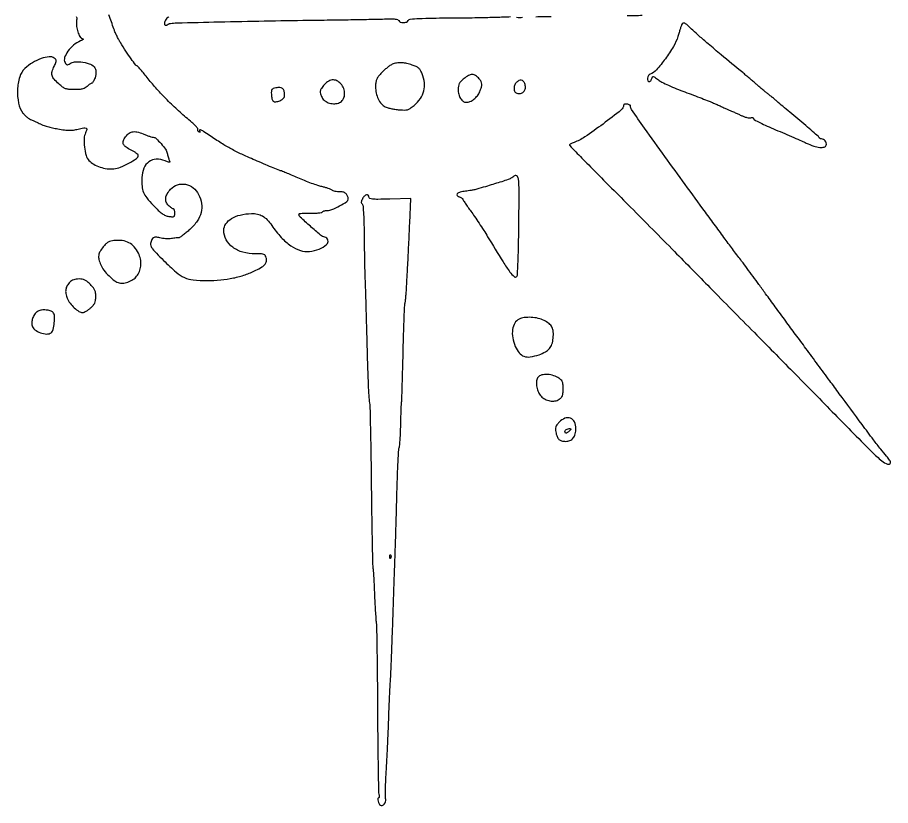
# Model space of a CAD drawing. Extents: x 264 to 912, y 43 to 1110.
# Drawn here: x 363 to 912, y 43 to 538 of the extents above; entities that cross this region are included whole.
import ezdxf

# ---------------------------------------------------------------- set-up
doc = ezdxf.new("R2010")
doc.units = 0

msp = doc.modelspace()

# ---------------------------------------------------------------- linework, layer by layer
for points in [[(400.058119, 538.90673, -0.167614), (400.346689, 538.011795, -0.010762), (400.23051, 535.230096, 0.058331), (400.410562, 531.852931, 0.05106), (401.360235, 528.4457, 0.055211), (402.756193, 525.791367, 0.231529), (404.27568, 524.918781, -0.357771), (404.442826, 524.762003, -0.251875), (404.346723, 524.509179, -0.05648), (403.759499, 524.106386, -0.017668), (402.79827, 523.638443, 0.069111), (398.426869, 520.923812, 0.063745), (394.82305, 517.053515, 0.073186), (392.757727, 513.050607, 0.208343), (393.004833, 509.990969, 0.034387), (393.6871, 508.903083, 0.196829), (394.255049, 508.552352, 0.164658), (394.968405, 508.668835, 0.022567), (396.285184, 509.446339, -0.065191), (397.530342, 510.045217, -0.044757), (399.058708, 510.400903, -0.038401), (400.863055, 510.513705, -0.025211), (402.941661, 510.378949, -0.047648), (408.162867, 509.264048, -0.134036), (411.275836, 507.259584, -0.175782), (412.457947, 504.335884, -0.096092), (411.851927, 500.467056, -0.019075), (411.313515, 499.138833, -0.027837), (410.73176, 498.018448, -0.026747), (410.179989, 497.190905, -0.236584), (409.799112, 497, 0.133893), (409.371776, 496.883477, 0.022002), (408.647239, 496.4125, 0.022849), (407.824311, 495.765755, 0.018407), (407, 495, -0.069739), (405.706255, 494.024336, -0.065551), (404.167107, 493.416747, -0.04591), (402.083892, 493.094849, -0.015389), (399.002881, 493, -0.016921), (395.454061, 493.120136, -0.068568), (393.340717, 493.558665, -0.075359), (391.525323, 494.531544, -0.023084), (389.115748, 496.514393, -0.030386), (386.159047, 499.531233, -0.114012), (384.925074, 501.858489, -0.13217), (384.930736, 504.294754, -0.046928), (386.165009, 507.584583, 0.009449), (387.302133, 510.039258, 0.098517), (387.541783, 511.118458, 0.187711), (387.255699, 511.904659, 0.05315), (386.280445, 512.803247, 0.191253), (383.097065, 513.65134, 0.055446), (378.05288, 512.47903, 0.050738), (372.562818, 509.890913, 0.053748), (367.821229, 506.291547, 0.132303), (364.528534, 500.933341, 0.061164), (363.168653, 492.805217, 0.060515), (363.817273, 484.429799, 0.113846), (366.599346, 478.280863, 0.031444), (367.788373, 476.909959, 0.026129), (369.212556, 475.606379, 0.026918), (370.647822, 474.548555, 0.062097), (371.848266, 473.957848, -0.015543), (373.07833, 473.488751, -0.007811), (374.602303, 472.824501, -0.007748), (376.158078, 472.08797, -0.011379), (377.5, 471.388652, 0.045731), (379.16772, 470.660299, 0.01204), (381.956539, 469.808937, 0.012121), (385.191541, 468.989891, 0.012166), (388.45843, 468.3297, 0.010534), (392.757641, 467.662328, 0.029626), (395.791977, 467.438289, 0.037688), (398.390583, 467.596669, 0.028678), (401.190613, 468.145491, -0.016106), (404.751367, 468.936821, -0.157076), (406.262472, 468.74674, -0.358843), (406.696021, 467.837639, -0.061912), (405.957378, 465.920359, 0.115173), (405.002859, 462.361765, 0.037887), (405.237442, 456.911404, 0.037716), (406.285502, 451.581105, 0.121758), (408.041047, 448.456308, 0.073841), (411.037227, 446.086508, 0.049703), (415.02259, 444.295019, 0.048192), (419.441539, 443.275166, 0.056636), (423.736018, 443.200613, 0.072498), (427.935649, 444.230717, 0.030341), (433.203934, 446.749273, 0.024323), (437.919539, 449.674556, 0.24245), (438.982033, 451.660794, 0.211182), (438.739166, 452.233996, 0.027524), (437.699095, 453.107806, 0.028174), (436.277445, 454.054292, 0.020054), (434.589356, 454.956743, -0.034257), (431.365551, 456.799694, -0.12551), (429.803594, 458.533622, -0.179962), (429.561519, 460.422823, -0.088069), (430.530205, 462.686442, -0.069242), (432.739388, 465.213911, -0.126869), (435.173145, 466.425301, -0.108683), (438.157805, 466.40422, -0.042598), (442.102144, 465.146295, 0.007351), (444.164974, 464.324373, 0.009369), (446.091452, 463.630474, 0.00762), (447.717526, 463.106467, 0.074262), (448.430405, 463, -0.193412), (450.211543, 462.284238, -0.020963), (453.339276, 459.024038, -0.024688), (456.182213, 455.46042, -0.107735), (457.249744, 453, 0.012888), (457.49408, 451.909923, 0.009136), (457.821851, 450.699979, 0.00923), (458.177569, 449.555235, 0.019249), (458.504955, 448.680779, -0.03719), (458.847276, 447.655976, -0.43566), (458.642791, 447.33953, -0.133939), (457.998738, 447.398248, -0.005907), (455.883552, 448.21628, 0.100928), (450.339676, 449.223167, 0.15233), (445.721764, 447.673094, 0.142959), (442.608866, 443.667287, 0.085148), (441.35971, 437.711386, 0.02708), (441.456159, 432.135446, 0.078354), (442.325649, 428.385307, 0.073084), (444.34492, 424.939971, 0.021451), (448.393859, 420.313563, 0.011741), (451.630358, 417.076477, 0.036331), (454.014079, 415.111593, 0.052873), (456.089875, 413.947478, 0.062618), (458.25, 413.325439, 0.013656), (460.550603, 413.029352, 0.151053), (461.449443, 413.210762, 0.234947), (461.885641, 413.834491, 0.037207), (462, 415.369158, 0.029216), (461.941052, 416.377119, 0.045618), (461.76164, 417.22719, 0.057425), (461.500924, 417.820703, 0.266603), (461.188561, 418, -0.132211), (460.743785, 418.119701, -0.019157), (459.943571, 418.625982, -0.02059), (459.025008, 419.315029, -0.016317), (458.089762, 420.131001, -0.113961), (456.628384, 422.295634, -0.123629), (456.322292, 424.815544, -0.100394), (457.258012, 427.590307, -0.055568), (459.391181, 430.477084, -0.127769), (463.645627, 433.199408, -0.126752), (468.70072, 433.517825, -0.120329), (473.480605, 431.332837, -0.108114), (476.941086, 427.11548, -0.077872), (478.8308, 421.341882, -0.102222), (478.59375, 415.813845, -0.092528), (476.117415, 410.430276, -0.053721), (471.393601, 405.076752, -0.009396), (469.180583, 403.129221, -0.013156), (467.127026, 401.480202, -0.009469), (465.371635, 400.196762, -0.14605), (464.669413, 399.962232, 0.018002), (464.000973, 399.916516, 0.003276), (462.766673, 399.779144, 0.003523), (461.323382, 399.598612, 0.00319), (459.834154, 399.391992, -0.031989), (458.173576, 399.25838, -0.019496), (456.20558, 399.302973, -0.019507), (454.250264, 399.500445, -0.032446), (452.629345, 399.836675, 0.043286), (450.148475, 400.29551, 0.160103), (448.615079, 399.950766, 0.157775), (447.571873, 398.759346, 0.041695), (446.75851, 396.328233, 0.169973), (446.904481, 394.831398, 0.054499), (448.075162, 392.890888, 0.029716), (450.43767, 390.148589, 0.006395), (454.864078, 385.703917, 0.0145), (462.886964, 378.294461, 0.070713), (468.061752, 374.937427, 0.083778), (473.550539, 373.435337, 0.024995), (482.253574, 373, 0.023702), (490.841064, 373.407309, 0.028173), (498.862912, 374.628899, 0.029933), (506.241966, 376.649697, 0.035483), (512.904004, 379.451355, 0.020798), (516.691104, 381.572752, 0.081131), (518.71273, 383.324895, 0.133035), (519.544504, 385.137282, 0.103277), (519.457194, 387.314532, 0.074268), (518.871565, 388.722506, 0.171862), (517.999063, 389.439632, 0.080184), (516.415196, 389.740204, 0.008533), (512.652944, 389.779524, -0.067989), (504.792818, 390.800377, -0.094048), (498.412936, 393.901657, -0.109694), (494.280245, 398.687748, -0.124069), (492.8, 404.561333, -0.151223), (494.056644, 408.62124, -0.105903), (497.552897, 411.940474, -0.080195), (503.065415, 414.195882, -0.047663), (510.11513, 415.139501, -0.061039), (513.886588, 414.821498, -0.081609), (517.084811, 413.585061, -0.072052), (519.998931, 411.249584, -0.037099), (522.934799, 407.5979, 0.034582), (528.851939, 400.161787, 0.056458), (534.921416, 394.873429, 0.069774), (540.914478, 391.869655, 0.109821), (546.615119, 391.260086, 0.063417), (552.763977, 392.757674, 0.096746), (557.407996, 395.65928, 0.266127), (558.25115, 398.392238, 0.294589), (556.301813, 400.308637, -0.12253), (553.563076, 401.624011, -0.008978), (547.18146, 407.104221, -0.00661), (540.825934, 412.915882, -0.207099), (540, 414.824417, -0.379657), (540.259657, 415.117088, -0.010976), (542.050024, 415.292123, -0.016931), (544.302979, 415.386, -0.010181), (546.978804, 415.352346, 0.012799), (549.694842, 415.332406, 0.018814), (552.078022, 415.465715, 0.014469), (553.993872, 415.701467, 0.219907), (554.537821, 416.061196, -0.143868), (554.941673, 416.423664, -0.040909), (555.738073, 416.726983, -0.037572), (556.736371, 416.936655, -0.032117), (557.809017, 417.009384, 0.101838), (560.740396, 417.623353, 0.020743), (565.539188, 419.946868, 0.014941), (570.180334, 422.61826, 0.260312), (571, 424.08597, 0.096179), (570.605949, 426.115553, 0.118509), (569.489482, 427.68124, 0.113459), (567.739959, 428.613232, 0.082881), (565.541182, 428.829712, -0.032925), (564.153979, 428.827743, -0.031878), (562.76319, 429.006941, -0.033531), (561.56287, 429.324852, -0.091952), (560.800429, 429.750666, 0.072246), (559.96123, 430.263434, 0.015503), (558.368905, 430.88698, 0.015888), (556.461958, 431.498803, 0.014558), (554.463889, 432.008093, -0.025454), (551.890682, 432.724014, -0.007225), (547.96904, 434.096721, -0.007258), (543.578909, 435.777656, -0.007622), (539.310896, 437.55919, 0.002205), (535.3545, 439.261204, 0.003394), (531.914791, 440.695512, 0.001141), (528.934159, 441.906772, 0.096223), (528.454208, 442, -0.097509), (527.96299, 442.096716, -0.000625), (523.833481, 443.794447, -0.002489), (519.118768, 445.767184, -0.001582), (513.648096, 448.108757, -0.006204), (504.201811, 452.327216, -0.015333), (497.414995, 455.715743, -0.016842), (491.230056, 459.318172, -0.009054), (483.841052, 464.150809, 0.00567), (480.00075, 466.699753, 0.041851), (478.063147, 467.735683, 0.407022), (477.55318, 467.540366, 0.251489), (477.595492, 466.845492, -0.028948), (477.845132, 466.383813, -0.323892), (477.808164, 466.19018, -0.309012), (477.608429, 466.158708, -0.02762), (477.138197, 466.41459, -0.070003), (476.729635, 466.754099, -0.085846), (476.463727, 467.172262, -0.100125), (476.378643, 467.601831, -0.138253), (476.486262, 467.977771, 0.315817), (476.455579, 468.504077, 0.017022), (475.315912, 469.845986, 0.02152), (473.741339, 471.433976, 0.013489), (471.773443, 473.158673, -0.012146), (464.386772, 479.597498, -0.011601), (457.205044, 486.48434, -0.012047), (450.683428, 493.358843, -0.017532), (445.301216, 499.75, 0.004795), (442.772977, 502.912254, 0.00752), (440.533103, 505.576563, 0.002831), (438.576277, 507.8087, 0.214545), (438.150972, 508, -0.238965), (437.404318, 508.378461, -0.003763), (434.528205, 512.36481, -0.009206), (431.2989, 517.094541, -0.006319), (427.803945, 522.571045, -0.016229), (426.665079, 524.546704, -0.010504), (425.47111, 526.900343, -0.010562), (424.400369, 529.251585, -0.019607), (423.64833, 531.207909, 0.004708), (422.148991, 535.48443, 0.003909), (420.475387, 540.006818, 0.004012)], [(458.184174, 538.731055, -0.079959), (457.674589, 538.29969, 0.098499), (456.561779, 537.285131, 0.069552), (455.75389, 535.79322, 0.080884), (455.471045, 534.368715, 0.269186), (455.904194, 533.559212, 0.089704), (456.266623, 533.416699, 0.076501), (456.677441, 533.399019, 0.076909), (457.072542, 533.505485, 0.09243), (457.389464, 533.722798, -0.060543), (457.733257, 533.992082, -0.030607), (458.221478, 534.2477, -0.029873), (458.765071, 534.45318, -0.039006), (459.283213, 534.571062, -0.030388), (463.22671, 534.906953, -0.000339), (489.956843, 535.536191, -0.001165), (518.239784, 536.116864, -0.001233), (546, 536.553624, 0.000397), (561.736601, 536.774908, 0.000496), (576.349763, 537.006487, 0.0004), (588.617012, 537.222862, 0.003821), (593.850258, 537.359364, -0.007902), (597.917577, 537.432243, -0.029726), (600.463221, 537.286162, -0.048293), (602.048677, 536.942813, -0.227458), (602.707247, 536.320519, 0.217953), (603.698486, 535.349306, 0.09165), (605.582586, 535.039045, 0.087349), (607.53373, 535.422058, 0.174875), (608.705357, 536.437985, -0.246401), (609.961993, 537.256659, -0.010829), (615.336941, 537.647465, -0.009486), (624.07771, 537.926847, -0.001491), (641.295553, 538.099017, 0.002603), (653.521131, 538.24845, 0.004226), (663.905162, 538.517255, 0.000847), (673.004003, 538.845203, 0.24989)], [(676.705178, 538.466912, 0.051143), (678.695654, 538.279836, 0.053675), (680.475938, 538.486801, 0.350313)], [(688.848901, 538.79101, -0.000413), (698.565198, 538.978003, -0.002318)], [(746.154488, 539.477858, 0.000357), (755.744025, 539.699649, 0.407249)]]:
    msp.add_lwpolyline(points, format="xyb")
for points in [[(780.43422, 533.689175, 0.013263), (780.144887, 532.870936, 0.001517), (779.547481, 531.008021, 0.001831), (778.851518, 528.786724, 0.001491), (778.121889, 526.402572, -0.060071), (775.352169, 520.099085, -0.025344), (770.239114, 512.373924, -0.022831), (764.632397, 505.45483, -0.120004), (760.638785, 502.69163, 0.177242), (759.570879, 501.760192, 0.09706), (759.035662, 500.084706, 0.122919), (759.229524, 498.589421, 0.308585), (760.09362, 498, 0.153727), (760.549927, 498.14369, 0.068711), (761.016665, 498.576187, 0.0586), (761.422917, 499.211135, 0.049125), (761.70018, 499.961489, -0.069458), (762.123051, 500.977297, -0.322586), (762.671758, 501.218094, -0.106861), (763.565126, 500.815417, -0.006849), (765.85656, 499.073171, 0.049582), (768.047629, 497.685112, 0.00979), (772.24849, 495.67639, 0.010287), (777.255837, 493.524533, 0.009396), (782.5, 491.511516, -0.002826), (787.84375, 489.540432, -0.00285), (793.15, 487.514458, -0.002778), (797.752775, 485.69746, -0.011513), (800.5, 484.52115, 0.0014), (802.706195, 483.523228, 0.00097), (805.20625, 482.406625, 0.000978), (807.612036, 481.343345, 0.002012), (809.5, 480.522384, -0.002683), (811.340334, 479.719199, -0.001475), (813.584242, 478.717585, -0.00147), (815.855034, 477.687888, -0.002354), (817.786783, 476.794055, 0.024367), (819.569512, 476.062599, 0.025828), (821.380976, 475.524032, 0.02659), (822.978396, 475.226451, 0.097), (824.002596, 475.290428, -0.047356), (824.734195, 475.409346, -0.097143), (825.307986, 475.335973, -0.161082), (825.638644, 475.089638, -0.205164), (825.715813, 474.721043, 0.332452), (825.993539, 474.13656, 0.00466), (829.675895, 472.238265, 0.01078), (834.148199, 470.104862, 0.006626), (839.5, 467.776974, -0.001546), (845.246958, 465.346347, -0.001579), (850.937827, 462.897406, -0.00153), (855.867183, 460.739737, -0.006595), (858.77771, 459.40898, 0.028371), (863.434114, 457.520439, 0.056263), (867.32056, 456.666954, 0.087177), (870.058221, 456.859307, 0.274326), (871.316723, 458.103149, 0.118173), (871.344873, 459.474564, 0.108051), (870.754943, 460.760882, 0.109242), (869.688793, 461.673404, 0.12319), (868.383333, 462, -0.066857), (867.893292, 462.06582, -0.062619), (867.426146, 462.258993, -0.066954), (867.051286, 462.544489, -0.106586), (866.833333, 462.881677, 0.121714), (866.438271, 463.454586, 0.001278), (862.779167, 466.678862, 0.003986), (858.506776, 470.364372, 0.002569), (853.5, 474.570165, -0.000584), (848.438213, 478.788001, -0.000854), (843.992383, 482.514294, -0.000406), (840.216129, 485.69562, -0.015425), (839.388964, 486.438488, 0.015086), (838.743659, 487.018822, 0.002969), (837.548174, 488.018288, 0.003146), (836.140552, 489.166152, 0.002916), (834.682621, 490.325898, -0.004502), (833.032893, 491.646781, -0.002448), (831.029049, 493.297422, -0.002439), (829.007311, 494.996243, -0.003864), (827.293657, 496.473441, 0.002543), (825.507897, 498.021043, 0.001291), (823.246124, 499.951012, 0.001282), (820.901922, 501.930567, 0.001916), (818.842086, 503.647543, -0.000731), (805.351771, 514.838316, -0.002879), (797.092719, 521.790806, -0.004563), (791.521039, 526.624568, -0.011715), (787.607143, 530.25, 0.009208), (784.198759, 533.439074, 0.07179), (782.396279, 534.647031, 0.237196), (781.266392, 534.625901, 0.181945)], [(599.223705, 509.15032, 0.072554), (598.072229, 508.631769, 0.017796), (596.357163, 507.449401, 0.017853), (594.469569, 505.938935, 0.016982), (592.661766, 504.273174, 0.018461), (590.388099, 501.858782, 0.058275), (589.131233, 500.029699, 0.070951), (588.463852, 498.166615, 0.037666), (588.152688, 495.729957, 0.054226), (588.377305, 491.76772, 0.055185), (589.449513, 487.970964, 0.059438), (591.211691, 484.777499, 0.092207), (593.478246, 482.60621, 0.063038), (594.884255, 481.919853, 0.020027), (597.124189, 481.255879, 0.019637), (599.704281, 480.709032, 0.020662), (602.275937, 480.377342, 0.013231), (606.122273, 480.144388, 0.074311), (608.163637, 480.378778, 0.087374), (609.89554, 481.187735, 0.021979), (612.374233, 483.092597, 0.065793), (616.296068, 487.385864, 0.090156), (618.468206, 492.134717, 0.090623), (618.823863, 497.32517, 0.067169), (617.41783, 502.91376, 0.034666), (616.387369, 505.047438, 0.080764), (615.274101, 506.422995, 0.074341), (613.723154, 507.440922, 0.026007), (611.239691, 508.433996, 0.025807), (607.861901, 509.393578, 0.041435), (604.899011, 509.818269, 0.04517), (602.099398, 509.732195, 0.039336)], [(643.723528, 499.923639, 0.023741), (641.782346, 498.162354, 0.071088), (640.70839, 496.733501, 0.083701), (640.173127, 495.198832, 0.042169), (640, 493.149702, 0.062147), (640.384343, 490.06944, 0.077701), (641.513793, 487.422867, 0.094414), (643.171192, 485.632032, 0.160304), (645.091887, 485, 0.104251), (647.46858, 485.500992, 0.061947), (649.961818, 486.992937, 0.058892), (652.151421, 489.16173, 0.069297), (653.636432, 491.672285, 0.02448), (654.662706, 494.511698, 0.086559), (654.903887, 496.428127, 0.111332), (654.457961, 498.044108, 0.055545), (653.25, 499.80232, 0.067151), (651.041635, 501.753887, 0.145236), (648.897259, 502.420016, 0.128691), (646.55884, 501.839726, 0.047575)], [(525.5, 494.036354, 0.035039), (523.838041, 493.580482, 0.152903), (523.030521, 492.977718, 0.141126), (522.675799, 491.992897, 0.028302), (522.65934, 490.108418, 0.042569), (523.048024, 487.201923, 0.174043), (523.982955, 485.719465, 0.205526), (525.5343, 485.309937, 0.061424), (527.944365, 485.976955, 0.037768), (529.447737, 486.737213, 0.094628), (530.358041, 487.55579, 0.106574), (530.84057, 488.587801, 0.056313), (531, 489.998876, 0.075287), (530.663105, 492.223614, 0.160604), (529.665519, 493.623727, 0.148016), (527.96423, 494.224273, 0.060851)], [(556, 496.143668, 0.024971), (554.06882, 493.73423, 0.111042), (553.359332, 492.077196, 0.128), (553.478919, 490.401463, 0.037866), (554.492424, 488.01465, 0.119106), (556.346416, 485.87653, 0.084736), (559.213342, 484.490635, 0.081477), (562.490696, 484.10003, 0.096184), (565.52258, 484.828334, 0.144028), (567.627039, 486.650445, 0.112181), (568.662931, 489.508973, 0.099689), (568.415246, 492.828279, 0.09111), (566.906767, 495.912234, 0.092426), (564.443036, 498.206654, 0.136918), (561.634489, 499.055045, 0.132903), (558.730824, 498.335104, 0.084679)], [(676.517138, 497.37428, 0.073545), (675.916897, 496.565687, 0.04622), (675.458359, 495.479237, 0.045437), (675.199132, 494.298888, 0.061198), (675.195709, 493.205995, 0.051504), (675.48052, 491.944373, 0.130847), (675.995027, 491.16784, 0.125778), (676.842107, 490.732018, 0.045853), (678.189553, 490.551339, 0.12467), (680.247623, 490.982279, 0.145342), (681.713911, 492.329572, 0.131142), (682.299764, 494.380762, 0.093205), (681.896826, 496.75, 0.098699), (680.968683, 498.260137, 0.178722), (679.691444, 498.907704, 0.155577), (678.162612, 498.608679, 0.071011)], [(744, 483.236218, -0.228739), (742.558373, 480.249841, -0.00657), (731.073974, 471.370271, -0.012315), (719.68473, 463.232387, -0.06518), (712.847228, 459.796899, 0.017125), (711.756328, 459.374186, 0.025462), (710.836373, 458.924299, 0.023124), (710.148205, 458.500496, 0.24805), (710, 458.220137, 0.195581), (710.164496, 457.815691, 0.000163), (717.784086, 450.003198, 0.001689), (726.339025, 441.296427, 0.00103), (736.499015, 431.067962, -0.000554), (748.393197, 419.116369, -0.000347), (762.284628, 405.107464, -0.000348), (775.944441, 391.293743, -0.000636), (787.068441, 380, 0.000255), (798.237968, 368.642731, 0.000136), (812.052462, 354.618032, 0.000136), (826.162429, 340.308956, 0.000212), (838.319425, 327.997557, -0.00037), (850.281136, 315.876246, -0.000258), (863.775478, 302.167459, -0.00026), (876.714264, 288.995831, -0.000537), (886.809861, 278.685761, 0.003234), (899.950449, 265.410063, 0.026084), (906.331824, 259.677532, 0.083567), (909.863318, 257.688298, 0.421519), (911.692264, 258.57539, 0.184023), (911.66661, 259.177009, 0.029636), (911.129904, 260.244552, 0.029386), (910.311658, 261.483022, 0.022021), (909.27513, 262.747523, -0.014322), (905.649846, 267.033847, -0.006127), (901.041868, 272.957167, -0.00306), (893.852872, 282.557107, -0.000459), (879.558252, 301.928341, 0.000148), (873.556607, 310.072015, 0.000079), (866.141657, 320.123817, 0.000079), (858.573169, 330.376946, 0.000124), (852.058252, 339.195292, -0.000391), (845.861508, 347.592368, -0.000325), (839.279612, 356.538144, -0.000328), (833.259272, 364.743089, -0.000886), (829, 370.577567, 0.001281), (825.400118, 375.50061, 0.001122), (821.612424, 380.628579, 0.001128), (818.170112, 385.245342, 0.00337), (815.786976, 388.382274, -0.004302), (813.06337, 391.981273, -0.0007), (807.847682, 399.018543, -0.000772), (801.732807, 407.320006, -0.000679), (795.377881, 416, -0.000531), (769.956956, 450.8985, -0.003369), (757.173635, 468.738448, -0.00189), (748.9171, 480.520728, -0.17821), (748.401706, 482.5, 0.205047), (748.273137, 482.906244, 0.077577), (747.810189, 483.300118, 0.060216), (747.104113, 483.623789, 0.042139), (746.25, 483.819551, 0.037692), (745.388041, 483.876289, 0.06109), (744.660938, 483.780012, 0.086365), (744.169594, 483.557059, 0.248036)], [(675.045484, 438.554804, -0.100498), (673.767701, 437.52626, -0.030449), (671.480513, 436.514325, -0.013935), (667.431363, 435.137333, -0.001716), (658.5, 432.408737, -0.001866), (653.097422, 430.800438, -0.01395), (650.510845, 430.118701, -0.019173), (648.210901, 429.672876, -0.005345), (644.579148, 429.152065, 0.032197), (641.27509, 428.49565, 0.132), (639.520775, 427.484265, 0.402745), (639.500212, 426.435361, 0.130057), (640.944953, 425.517471, -0.02917), (641.731853, 425.216189, -0.039865), (642.39633, 424.850015, -0.045014), (642.865661, 424.475642, -0.204666), (643, 424.161199, 0.144017), (643.139306, 423.687584, 0.003082), (644.478276, 421.636273, 0.006842), (646.103874, 419.250664, 0.00453), (648.032427, 416.55434, -0.007821), (650.35326, 413.264014, -0.003855), (653.2053, 409.013211, -0.003824), (656.098709, 404.554238, -0.005569), (658.575392, 400.575753, 0.001992), (668.252191, 384.780472, 0.01973), (672.601297, 378.328318, 0.055307), (675.221779, 375.475967, 0.395992), (676.928279, 375.538889, 0.186129), (677.335429, 376.471063, 0.001305), (677.696898, 385.251617, 0.004615), (678.000813, 395.619732, 0.002573), (678.18939, 408.250718, 0.001787), (678.321052, 429.455831, 0.026509), (677.947049, 436.874637, 0.223561), (676.779321, 438.808366, 0.383761)], [(579.965194, 424.434964, 0.026276), (579.396256, 423.222875, 0.074476), (579.176944, 422.317442, 0.121388), (579.278815, 421.655202, 0.15435), (579.6753, 421.184964, -0.233073), (580.179852, 420.359836, -0.006158), (580.525978, 415.961493, -0.010066), (580.794897, 410.130344, -0.004046), (580.937407, 402.152399, 0.001266), (581.032525, 394.420072, 0.001117), (581.170118, 386.359013, 0.001122), (581.326691, 379.092998, 0.003406), (581.477922, 374.152399, -0.00144), (581.659729, 368.889414, -0.000344), (581.930759, 360.138517, -0.000354), (582.228015, 350.087754, -0.00035), (582.512165, 340, 0.00049), (583.124688, 318.469264, 0.003144), (583.513907, 307.573909, 0.006118), (583.882039, 300.792478, 0.016577), (584.361047, 296, -0.027097), (584.616635, 292.75446, -0.000794), (584.930204, 279.015625, -0.001592), (585.222277, 262.834887, -0.001096), (585.454649, 244.5, 0.0009), (585.679822, 226.165107, 0.001307), (585.949965, 209.984375, 0.00065), (586.23319, 196.242563, 0.022291), (586.449086, 193, -0.010627), (586.67469, 190.494648, -0.002292), (586.952992, 186.15, -0.002391), (587.228151, 181.115631, -0.002282), (587.459811, 176, 0.002503), (587.697095, 170.810941, 0.002407), (587.989119, 165.55625, 0.002381), (588.290897, 160.926687, 0.008731), (588.547093, 158, -0.021634), (588.786451, 154.113826, -0.000802), (589.030975, 139.428125, -0.001456), (589.241777, 122.055691, -0.001022), (589.382148, 102.5, 0.001143), (589.525547, 83.172655, 0.001783), (589.746477, 66.526562, 0.000484), (590.00485, 52.017321, 0.062938), (590.26199, 50.25, -0.033549), (590.439634, 49.38749, -0.059084), (590.452725, 48.660937, -0.089768), (590.312582, 48.171868, -0.285571), (590.036202, 48, 0.413443), (589.550456, 47.51553, 0.060845), (589.732809, 45.989228, 0.052421), (590.332614, 44.321231, 0.142778), (591.164511, 43.398326, 0.234348), (592.341555, 43.288324, 0.115794), (593.613981, 44.154669, 0.102692), (594.473731, 45.596118, 0.1615), (594.492165, 47.024687, -0.080345), (594.304742, 48.290598, -0.002708), (594.399871, 53.35661, -0.005056), (594.605648, 59.353106, -0.003496), (594.954514, 66.133504, 0.001876), (595.379879, 73.90959, 0.001198), (595.818758, 82.951717, 0.001204), (596.206374, 91.816877, 0.002245), (596.470826, 99, -0.001617), (596.698789, 105.410937, -0.00159), (596.969377, 111.85625, -0.001562), (597.242191, 117.504597, -0.006069), (597.464531, 121, 0.008034), (597.708902, 125.095829, 0.000813), (598.117569, 134.84375, 0.001018), (598.562022, 146.462092, 0.000811), (598.995717, 159, -0.000184), (599.427075, 171.939847, -0.000189), (599.864425, 184.771875, -0.000183), (600.252234, 195.907251, -0.000797), (600.494767, 202.5, 0.001753), (600.715059, 208.817084, 0.000502), (601.012434, 218.6125, 0.000505), (601.325725, 229.665658, 0.000536), (601.610241, 240.5, -0.002455), (601.913451, 250.573123, -0.003755), (602.284806, 259.303125, -0.001353), (602.681092, 266.811776, -0.098596), (602.987017, 268, 0.089245), (603.281615, 269.062267, 0.005169), (603.559597, 272.4375, 0.007723), (603.788114, 276.485549, 0.005594), (603.922496, 281, -0.002155), (604.029123, 285.659458, -0.002406), (604.172874, 290.15, -0.002216), (604.330739, 293.97533, -0.01271), (604.474928, 296, 0.015664), (604.634043, 298.437328, 0.000679), (604.912188, 306.990625, 0.001156), (605.204838, 317.135671, 0.000824), (605.487635, 328.5, -0.001494), (605.781987, 339.723392, -0.002307), (606.110148, 349.421875, -0.00072), (606.445469, 357.82633, -0.070084), (606.660564, 359, 0.049998), (606.876712, 359.960805, 0.005205), (607.133158, 362.2625, 0.006421), (607.375477, 365.018268, 0.005099), (607.568565, 368, 0.000014), (607.760153, 371.515616, 0.000007), (608.001116, 375.940625, 0.000007), (608.249686, 380.507675, 0.00001), (608.466839, 384.5, 0.001358), (608.699962, 389.013597, 0.000494), (609.006549, 395.409375, 0.00049), (609.328128, 402.405997, 0.000586), (609.616982, 409), (610.277779, 424.5), (597.138889, 424.170531, -0.003236), (589.669118, 424.031589, -0.026751), (586.277488, 424.171956, -0.07205), (584.561351, 424.589566, -0.306118), (584, 425.420531, 0.181213), (583.558382, 426.599021, 0.280341), (582.552423, 426.918016, 0.144279), (581.18158, 426.121879, 0.066765)], [(423.774237, 398.198241, 0.044871), (421.803222, 397.851138, 0.06743), (420.19656, 397.1744, 0.059638), (418.694347, 396.026606, 0.027468), (417.024237, 394.213236, 0.041279), (415.026876, 391.336268, 0.096353), (414.175401, 388.86842, 0.095377), (414.306803, 386.245412, 0.039892), (415.424578, 382.872124, 0.066446), (417.386007, 379.542939, 0.033402), (420.652139, 375.907128, 0.032836), (424.233414, 372.85076, 0.10036), (427.107975, 371.494719, 0.104792), (429.930957, 371.404601, 0.056075), (433.290174, 372.403167, 0.055527), (436.396299, 374.148425, 0.092236), (438.467925, 376.310704, 0.063231), (440.061678, 379.578709, 0.069733), (440.719798, 383.03404, 0.06828), (440.407572, 386.5982, 0.057042), (439.147915, 390.185585, 0.066289), (436.52487, 394.154218, 0.093754), (433.206163, 396.769569, 0.088465), (429.009983, 398.085958, 0.053088)], [(396.025436, 372.025436, 0.067462), (394.340297, 369.811859, 0.089955), (393.507563, 367.431517, 0.084884), (393.539768, 364.804457, 0.053591), (394.414839, 361.858063, 0.063288), (396.174867, 358.799639, 0.044872), (398.842468, 355.868, 0.045849), (401.725098, 353.671138, 0.140812), (404.060949, 353, 0.097717), (405.005066, 353.186291, 0.029415), (406.330152, 353.823836, 0.028244), (407.765476, 354.731181, 0.02726), (409.107283, 355.80455, 0.032348), (410.692289, 357.416693, 0.069056), (411.639359, 358.880223, 0.069519), (412.148478, 360.53995, 0.033164), (412.355156, 362.76748, 0.034436), (412.256289, 365.085219, 0.074069), (411.798931, 366.80901, 0.066855), (410.824556, 368.431844, 0.02389), (409.03593, 370.46293, 0.024486), (407.12258, 372.252762, 0.062135), (405.532513, 373.292216, 0.071745), (403.87891, 373.824881, 0.042121), (401.803833, 374, 0.036365), (400.050769, 373.872332, 0.046002), (398.472055, 373.490451, 0.05042), (397.115966, 372.868471, 0.06374)], [(376.078969, 353.775854, 0.10405), (374.241123, 352.251712, 0.071602), (372.873068, 349.906739, 0.069865), (372.195849, 347.205699, 0.088244), (372.375379, 344.640508, 0.171465), (374.026408, 342.150661, 0.074334), (377.567349, 340.228901, 0.074388), (381.512185, 339.427828, 0.172484), (384.366818, 340.278956, 0.182591), (385.619687, 342.198684, 0.032546), (386.279769, 346.50934, 0.032379), (386.376224, 350.864659, 0.187798), (385.46875, 352.930706, 0.121202), (383.732846, 353.981748, 0.053411), (381.083104, 354.509189, 0.052649), (378.288082, 354.466044, 0.091345)], [(678.364082, 348.83041, 0.149497), (675.642894, 346.306875, 0.096738), (674.226763, 342.217838, 0.078763), (674.312129, 337.100792, 0.057833), (675.934312, 331.653244, 0.06823), (678.389915, 327.567869, 0.14045), (681.412516, 325.436062, 0.122982), (685.395459, 325.074788, 0.04626), (690.864938, 326.452347, 0.040581), (694.855704, 328.235959, 0.090269), (697.43155, 330.325207, 0.098548), (698.971854, 333.060781, 0.055197), (699.755905, 336.811451, 0.042553), (699.799205, 340.843417, 0.100458), (698.987943, 343.723569, 0.105865), (697.151861, 345.967589, 0.050634), (694.006402, 347.996734, 0.064475), (690.399157, 349.284826, 0.04026), (685.945925, 349.883901, 0.040708), (681.599871, 349.761633, 0.085567)], [(689.926598, 311.862847, 0.110125), (689.21801, 309.322614, 0.0604), (689.4385, 306.084521, 0.058696), (690.454715, 302.866718, 0.082948), (692.120331, 300.371914, 0.083819), (694.646561, 298.454009, 0.078041), (697.724964, 297.412125, 0.081584), (700.847273, 297.38785, 0.106653), (703.504413, 298.410934, 0.05649), (704.805872, 299.491437, 0.101565), (705.543116, 300.660598, 0.072226), (705.90152, 302.294284, 0.017942), (706, 305.037751, 0.017746), (705.895443, 307.982785, 0.091545), (705.487984, 309.555178, 0.113311), (704.586415, 310.712541, 0.033966), (702.75, 312.01096, 0.071956), (699.156541, 313.546655, 0.068043), (695.204678, 314.040524, 0.0784), (691.823568, 313.46699, 0.190996)], [(703.551368, 284.053617, 0.026489), (702.108717, 282.378644, 0.079535), (701.388077, 281.057371, 0.091705), (701.170292, 279.68766, 0.043071), (701.370215, 277.898924, 0.041563), (702.199021, 275.021804, 0.112057), (703.369838, 273.260745, 0.128162), (705.0791, 272.313735, 0.062835), (707.565741, 272, 0.101081), (710.272171, 272.552785, 0.124283), (712.318052, 274.10889, 0.10722), (713.578069, 276.654487, 0.061577), (714, 280.067519, 0.108823), (713.089194, 284.202764, 0.195629), (710.58844, 286.536344, 0.191192), (707.120176, 286.489963, 0.10428)], [(709.738095, 278.309524, -0.035106), (709.04511, 277.707572, -0.053354), (708.360913, 277.298909, -0.069648), (707.784336, 277.125127, -0.239178), (707.423674, 277.242993, -0.229105), (707.139901, 278.058249, -0.14866), (707.545816, 278.990565, -0.111168), (708.538919, 279.735512, -0.105932), (709.773303, 280, -0.023635), (710.720454, 279.955204, -0.392789), (710.91273, 279.739365, -0.185397), (710.759177, 279.363088, -0.007828)], [(597.683114, 198.8125, -0.054073), (597.461564, 198.395823, -0.470617), (597.279315, 198.37858, -0.168741), (597.137993, 198.670344, -0.018894), (597.078947, 199.416667, -0.028489), (597.089945, 200.112848, -0.077125), (597.200665, 200.592839, -0.208169), (597.385309, 200.77538, -0.296942), (597.604167, 200.729167, -0.126455), (597.797407, 200.402231, -0.060344), (597.876576, 199.916927, -0.05415), (597.839148, 199.359369, -0.051402)]]:
    msp.add_lwpolyline(points, format="xyb", close=True)

doc.saveas('drawing.dxf')
